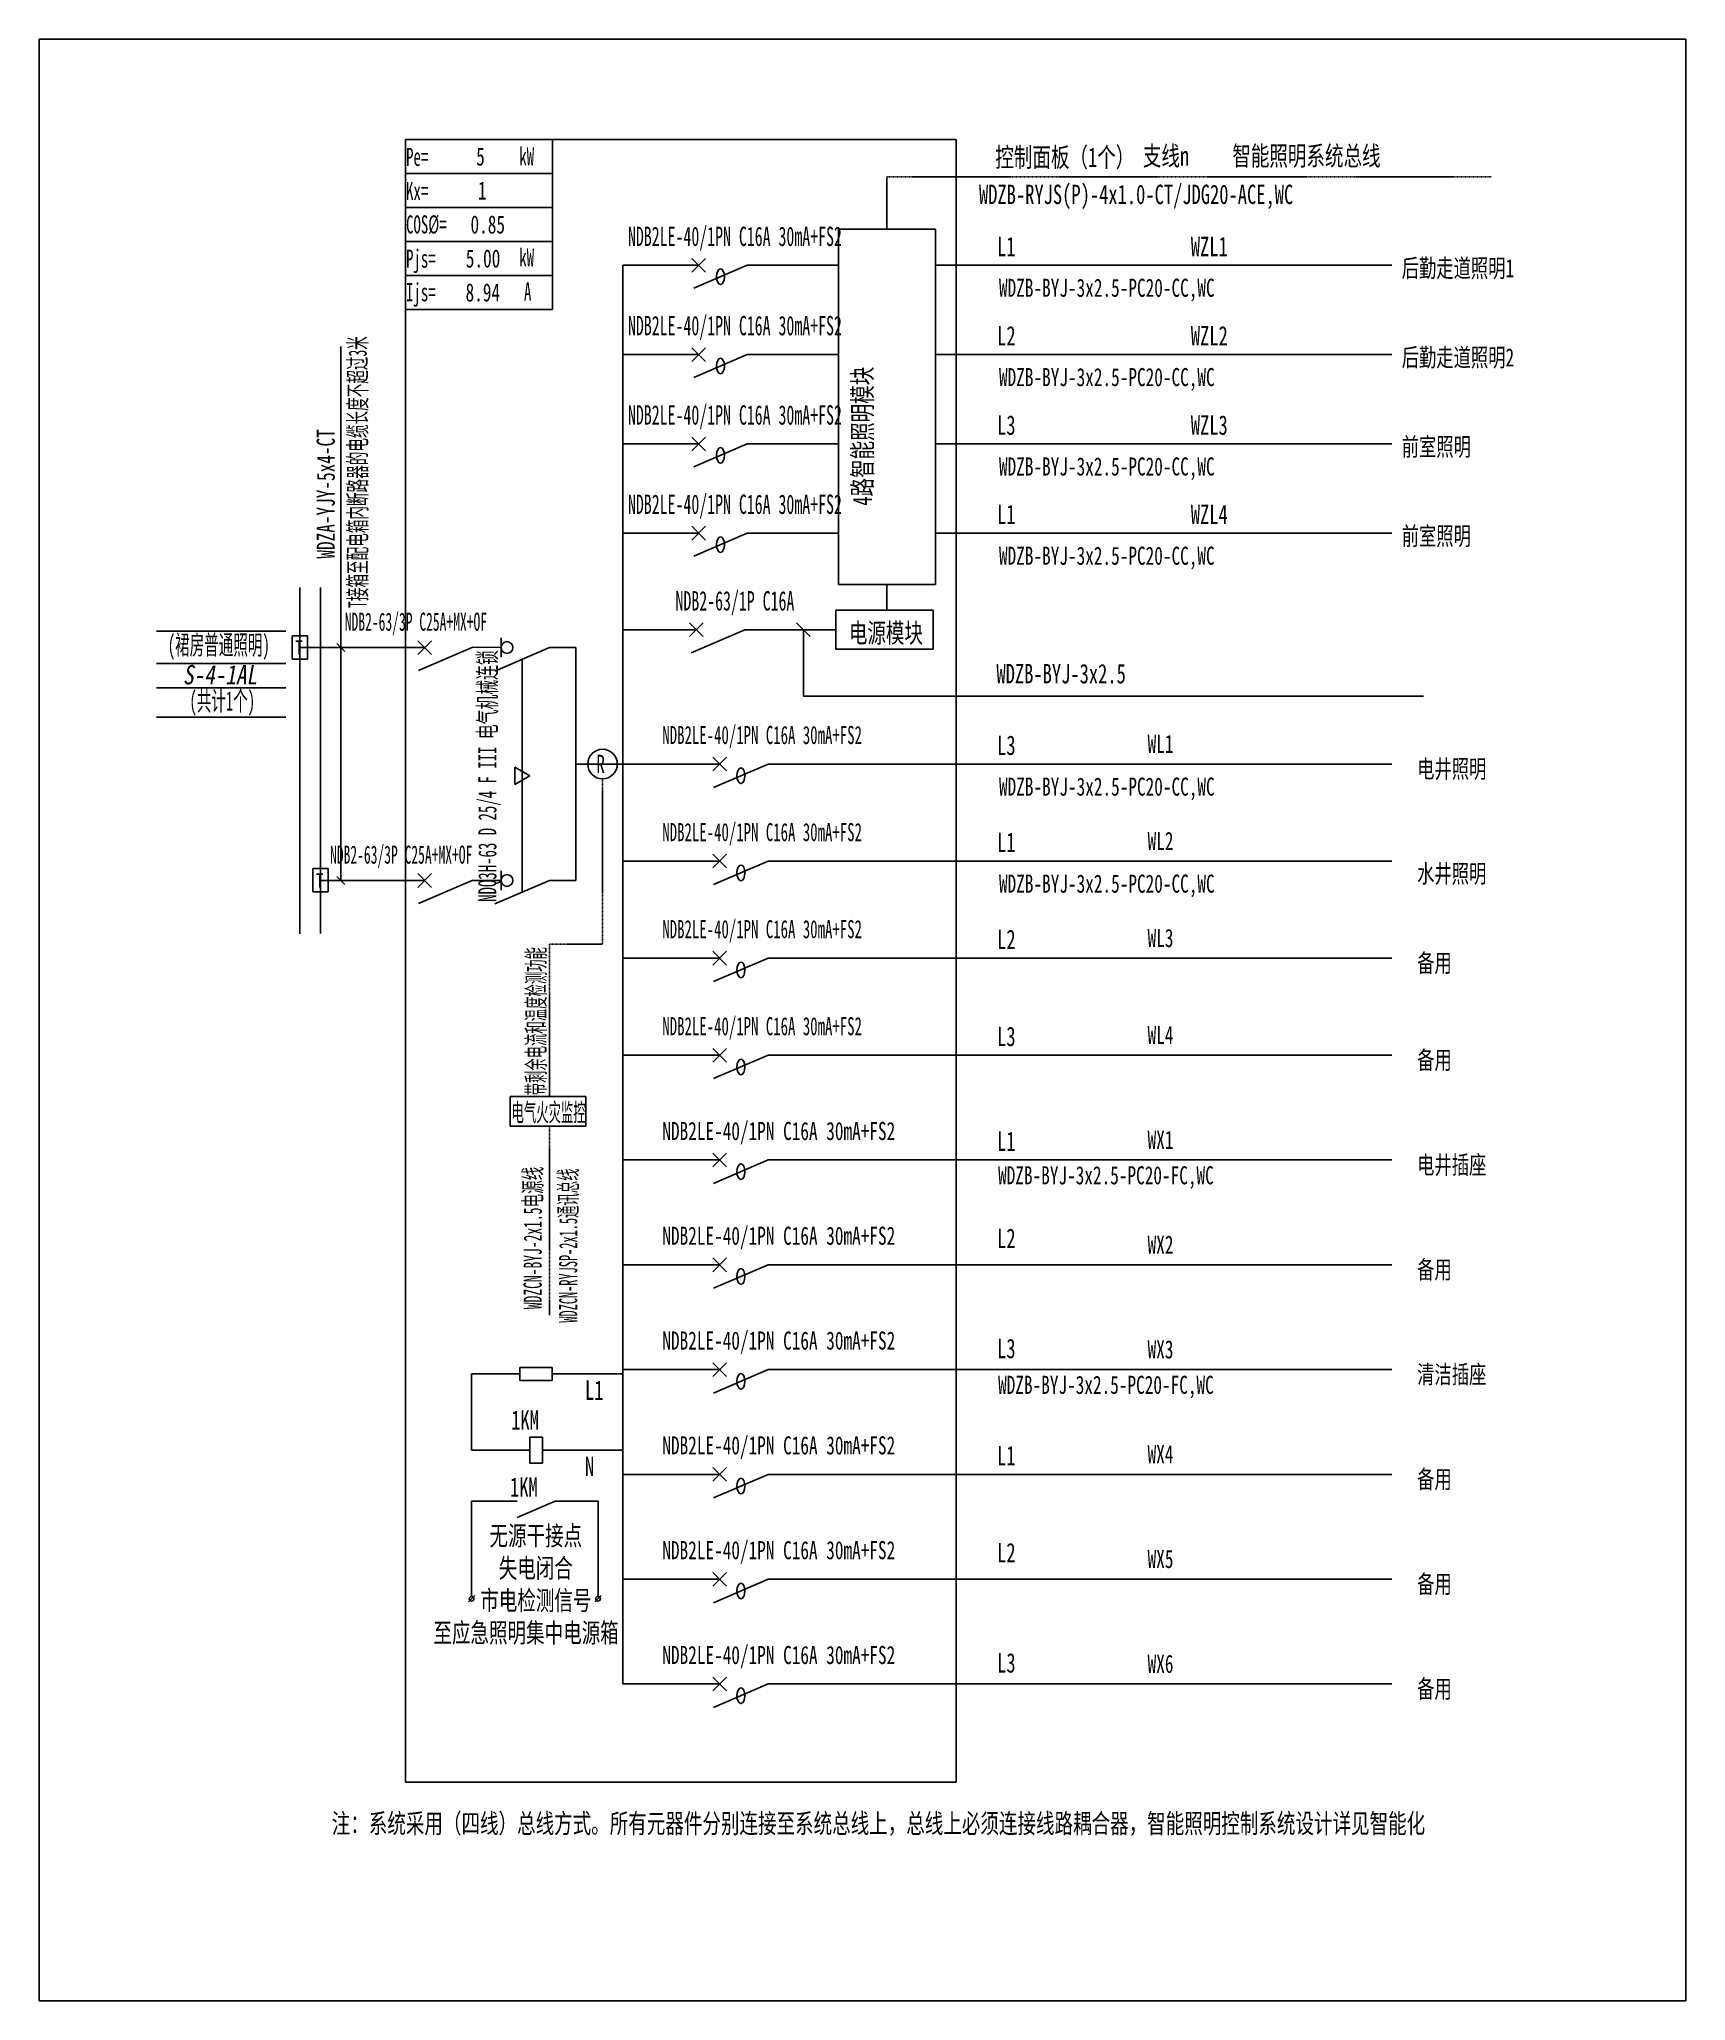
# Model space of a CAD drawing. Extents: x 262328 to 264552, y 318304 to 320954.
import ezdxf
from ezdxf.enums import TextEntityAlignment as Align

# ---------------------------------------------------------------- set-up
doc = ezdxf.new("R2010")
doc.units = 0
doc.header["$MEASUREMENT"] = 0
for name, pattern in [('DASH', [0.35, 0.25, -0.1]), ('DASHDOT', [1, 0.5, -0.25, 0, -0.25]), ('DASHDOT2', [0.5, 0.25, -0.125, 0, -0.125]), ('DASHED', [0.75, 0.5, -0.25])]:
    doc.linetypes.add(name, pattern=pattern)
for name, color, linetype in [('D_E_Eqpm(强电设备)', 100, 'Continuous'), ('D_E_Eqpm（强电设备）', 100, 'Continuous'), ('D_E_Text(强电文字)', 51, 'Continuous'), ('D_E_Text（强电文字）', 51, 'Continuous'), ('D_E_Wire(强电线缆)', 10, 'Continuous'), ('D_E_WireEm（强电应急照明线缆）', 10, 'DASHED'), ('D_E_Wire（强电线缆）', 10, 'Continuous'), ('D_El_Eqpm（弱电设备）', 100, 'Continuous'), ('D_El_Text（弱电文字）', 51, 'Continuous'), ('DQ-漏电火灾', 80, 'Continuous'), ('DQ_Eqpm', 100, 'Continuous'), ('E_E_Eqpm（强电设备）', 100, 'Continuous'), ('E_E_Wire（强电线缆）', 10, 'Continuous'), ('FL04GGFW_E72-配电箱系统图-塔楼部分$0$D_E_Text（强电文字）', 51, 'Continuous'), ('FL09U293_E72-地下室配电箱系统图$0$D_E_Eqpm（强电设备）', 100, 'Continuous'), ('系统图', 220, 'Continuous')]:
    doc.layers.add(name, color=color, linetype=linetype)
doc.styles.add('FL04GGFW_E72-配电箱系统图-塔楼部分$0$电气', font='', dxfattribs={"width": 0.7})
doc.styles.add('电气', font='', dxfattribs={"width": 0.7})
doc.styles.add('电气箱', font='simhei.ttf', dxfattribs={"width": 0.8, "oblique": 10})
doc.styles.get('FL04GGFW_E72-配电箱系统图-塔楼部分$0$电气').set_extended_font_data('SimSun')
doc.styles.get('电气').set_extended_font_data('SimSun')

msp = doc.modelspace()

# ---------------------------------------------------------------- linework, layer by layer
at = {"linetype": 'DASHED'}
for p, q in [((262822.8, 320818.5, 0), (263566.7, 320818.5, 0)), ((262822.8, 318599.5, 0), (262822.8, 320818.5, 0)), ((263566.7, 320818.5, 0), (263566.7, 318599.5, 0)), ((263566.7, 318599.5, 0), (262822.8, 318599.5, 0))]:
    msp.add_line(p, q, dxfattribs=at)
for p, q in [((262486.4, 320154.4, 0), (262661.3, 320154.4, 0)), ((262486.4, 320110.4, 0), (262661.3, 320110.4, 0)), ((262486.4, 320077.6, 0), (262661.3, 320077.6, 0)), ((262486.4, 320038, 0), (262661.3, 320038, 0))]:
    msp.add_line(p, q)
at = {"layer": 'D_E_Eqpm(强电设备)'}
for p, q in [((262839.4, 320122.9, 0), (262858, 320141.4, 0)), ((262858, 320122.9, 0), (262839.4, 320141.4, 0)), ((262839.4, 319808.2, 0), (262858, 319826.8, 0)), ((262858, 319808.2, 0), (262839.4, 319826.8, 0))]:
    msp.add_line(p, q, dxfattribs=at)
at = {"layer": 'D_E_Eqpm（强电设备）'}
for p, q in [((263538.9, 320697.5, 0), (263407.8, 320697.5, 0)), ((263407.8, 320697.5, 0), (263407.8, 320217.2, 0)), ((263538.9, 320217.2, 0), (263538.9, 320697.5, 0)), ((263407.8, 320217.2, 0), (263538.9, 320217.2, 0)), ((263404.3, 320182.5, 0), (263535.5, 320182.5, 0)), ((263404.3, 320130, 0), (263404.3, 320182.5, 0)), ((263535.5, 320182.5, 0), (263535.5, 320130, 0)), ((263017.6, 320132.2, 0), (262943.6, 320100.4, 0)), ((262952, 320119.1, 0), (262952, 320145.3, 0)), ((263535.5, 320130, 0), (263404.3, 320130, 0)), ((262990.7, 319959, 0), (262970.5, 319970.6, 0)), ((262970.5, 319970.6, 0), (262970.5, 319947.3, 0)), ((263238.2, 319965.6, 0), (263256.7, 319984.1, 0)), ((263256.7, 319965.6, 0), (263238.2, 319984.1, 0)), ((263313, 319974.8, 0), (263239, 319943.1, 0)), ((262970.5, 319947.3, 0), (262990.7, 319959, 0)), ((262952, 319804.4, 0), (262952, 319830.6, 0)), ((263238.2, 319834.4, 0), (263256.7, 319853, 0)), ((263256.7, 319834.4, 0), (263238.2, 319853, 0)), ((263313, 319843.7, 0), (263239, 319812, 0)), ((263017.6, 319817.5, 0), (262943.6, 319785.8, 0)), ((263238.2, 319703.3, 0), (263256.7, 319721.9, 0)), ((263256.7, 319703.3, 0), (263238.2, 319721.9, 0)), ((263313, 319712.6, 0), (263239, 319680.9, 0)), ((263238.2, 319572.2, 0), (263256.7, 319590.7, 0)), ((263256.7, 319572.2, 0), (263238.2, 319590.7, 0)), ((263313, 319581.5, 0), (263239, 319549.8, 0)), ((263238.2, 319430.6, 0), (263256.7, 319449.2, 0)), ((263256.7, 319430.6, 0), (263238.2, 319449.2, 0)), ((263313, 319439.9, 0), (263239, 319408.2, 0)), ((263238.2, 319289, 0), (263256.7, 319307.6, 0)), ((263256.7, 319289, 0), (263238.2, 319307.6, 0)), ((263313, 319298.3, 0), (263239, 319266.6, 0)), ((263238.2, 319147.5, 0), (263256.7, 319166, 0)), ((263256.7, 319147.5, 0), (263238.2, 319166, 0)), ((262977.5, 319159.5, 0), (263021.2, 319159.5, 0)), ((262977.5, 319142, 0), (262977.5, 319159.5, 0)), ((263021.2, 319142, 0), (262977.5, 319142, 0)), ((263021.2, 319159.5, 0), (263021.2, 319142, 0)), ((263313, 319156.7, 0), (263239, 319125, 0)), ((263008.1, 319065.4, 0), (262990.6, 319065.4, 0)), ((262990.6, 319065.4, 0), (262990.6, 319030.4, 0)), ((263008.1, 319030.4, 0), (263008.1, 319065.4, 0)), ((262990.6, 319030.4, 0), (263008.1, 319030.4, 0)), ((263238.2, 319005.9, 0), (263256.7, 319024.4, 0)), ((263256.7, 319005.9, 0), (263238.2, 319024.4, 0)), ((263313, 319015.2, 0), (263239, 318983.4, 0)), ((263025.2, 318979, 0), (262973.6, 318956.9, 0)), ((263238.2, 318864.3, 0), (263256.7, 318882.8, 0)), ((263256.7, 318864.3, 0), (263238.2, 318882.8, 0)), ((262908, 318843.1, 0), (262916.3, 318851.4, 0)), ((263078.8, 318843.1, 0), (263087.1, 318851.4, 0)), ((263313, 318873.6, 0), (263239, 318841.8, 0)), ((263238.2, 318722.7, 0), (263256.7, 318741.3, 0)), ((263256.7, 318722.7, 0), (263238.2, 318741.3, 0)), ((263313, 318732, 0), (263239, 318700.3, 0))]:
    msp.add_line(p, q, dxfattribs=at)
at = {"layer": 'D_E_Eqpm（强电设备）', "linetype": 'DASH'}
msp.add_line((262980.6, 319801.6, 0), (262980.6, 320116.3, 0), dxfattribs=at)
at = {"layer": 'D_E_Eqpm（强电设备）'}
for centre, radius in [((262960, 320132.2, 0), 7.97), ((262960, 319817.5, 0), 7.97), ((262912.2, 318847.2, 0), 3.14), ((263083, 318847.2, 0), 3.14)]:
    msp.add_circle(centre, radius, dxfattribs=at)
for centre in [(263248.4, 320633.2, 0), (263248.4, 320512.5, 0), (263248.4, 320391.9, 0), (263248.4, 320271.2, 0), (263276, 319959, 0), (263276, 319827.8, 0), (263276, 319696.7, 0), (263276, 319565.6, 0), (263276, 319424, 0), (263276, 319282.5, 0), (263276, 319140.9, 0), (263276, 318999.3, 0), (263276, 318857.7, 0), (263276, 318716.1, 0)]:
    msp.add_ellipse(centre, major_axis=(0, 10.6), ratio=0.500475, dxfattribs=at)
at = {"layer": 'D_E_Text(强电文字)', "color": 51}
for p, q in [((262735.6, 319817.5, 0), (262735.6, 320538.7, 0)), ((262730.1, 320137.6, 0), (262741, 320126.7, 0)), ((262730.1, 319822.9, 0), (262741, 319812, 0))]:
    msp.add_line(p, q, dxfattribs=at)
at = {"layer": 'D_E_Text（强电文字）'}
for p, q in [((262822.8, 320818.5, 0), (263021.6, 320818.5, 0)), ((262822.8, 320818.5, 0), (262822.8, 320589, 0)), ((263021.6, 320818.5, 0), (263021.6, 320589, 0)), ((262822.8, 320772.6, 0), (263021.6, 320772.6, 0)), ((262822.8, 320726.7, 0), (263021.6, 320726.7, 0)), ((262822.8, 320680.8, 0), (263021.6, 320680.8, 0)), ((262822.8, 320634.9, 0), (263021.6, 320634.9, 0)), ((262822.8, 320589, 0), (263021.6, 320589, 0))]:
    msp.add_line(p, q, dxfattribs=at)
at = {"layer": 'D_E_Wire(强电线缆)'}
for p, q in [((263116.3, 318732, 0), (263116.3, 320648.7, 0)), ((262680.1, 319745.3, 0), (262680.1, 320213.1, 0)), ((262680.1, 320132.2, 0), (262848.7, 320132.2, 0))]:
    msp.add_line(p, q, dxfattribs=at)
at = {"layer": 'D_E_Wire(强电线缆)', "color": 10}
for p, q in [((263116.3, 320648.7, 0), (263219, 320648.7, 0)), ((263284.6, 320648.7, 0), (263407.8, 320648.7, 0)), ((263538.9, 320648.7, 0), (264155.6, 320648.7, 0)), ((263116.3, 320528, 0), (263219, 320528, 0)), ((263284.6, 320528, 0), (263407.8, 320528, 0)), ((263538.9, 320528, 0), (264155.6, 320528, 0)), ((263116.3, 320407.4, 0), (263219, 320407.4, 0)), ((263284.6, 320407.4, 0), (263407.8, 320407.4, 0)), ((263538.9, 320407.4, 0), (264155.6, 320407.4, 0)), ((263116.3, 320286.7, 0), (263219, 320286.7, 0)), ((263284.6, 320286.7, 0), (263407.8, 320286.7, 0)), ((263538.9, 320286.7, 0), (264155.6, 320286.7, 0)), ((263116.3, 320156.2, 0), (263215.6, 320156.2, 0)), ((263281.1, 320156.2, 0), (263404.3, 320156.2, 0)), ((263313, 319581.5, 0), (263527.1, 319581.5, 0)), ((263527.1, 319581.5, 0), (264155.6, 319581.5, 0))]:
    msp.add_line(p, q, dxfattribs=at)
at = {"layer": 'D_E_Wire(强电线缆)', "linetype": 'DASH'}
for p, q in [((262708, 319745.3, 0), (262708, 320213.1, 0)), ((262708, 319817.5, 0), (262848.7, 319817.5, 0))]:
    msp.add_line(p, q, dxfattribs=at)
at = {"layer": 'D_E_WireEm（强电应急照明线缆）'}
msp.add_line((262952, 319817.5, 0), (262912.9, 319817.5, 0), dxfattribs=at)
at = {"layer": 'D_E_Wire（强电线缆）', "linetype": 'DASHDOT2'}
for p, q in [((263473.3, 320768.3, 0), (264290.3, 320768.3, 0)), ((263473.3, 320697.5, 0), (263473.3, 320768.3, 0))]:
    msp.add_line(p, q, dxfattribs=at)
at = {"layer": 'D_E_Wire（强电线缆）'}
for p, q in [((262914, 320132.7, 0), (262952, 320132.2, 0)), ((263017.6, 320132.2, 0), (263053, 320132.2, 0)), ((263053, 319817.5, 0), (263053, 320132.2, 0)), ((263053, 319974.8, 0), (263116.3, 319974.8, 0)), ((263116.3, 319974.8, 0), (263247.4, 319974.8, 0)), ((263313, 319974.8, 0), (264155.6, 319974.8, 0)), ((263116.3, 319843.7, 0), (263247.4, 319843.7, 0)), ((263313, 319843.7, 0), (264155.6, 319843.7, 0)), ((263017.6, 319817.5, 0), (263053, 319817.5, 0)), ((263116.3, 319712.6, 0), (263247.4, 319712.6, 0)), ((263313, 319712.6, 0), (264155.6, 319712.6, 0)), ((263116.3, 319581.5, 0), (263247.4, 319581.5, 0)), ((263116.3, 319439.9, 0), (263247.4, 319439.9, 0)), ((263313, 319439.9, 0), (264155.6, 319439.9, 0)), ((263116.3, 319298.3, 0), (263247.4, 319298.3, 0)), ((263313, 319298.3, 0), (264155.6, 319298.3, 0)), ((263116.3, 319156.7, 0), (263247.4, 319156.7, 0)), ((263313, 319156.7, 0), (264155.6, 319156.7, 0)), ((263116.3, 319015.2, 0), (263247.4, 319015.2, 0)), ((263313, 319015.2, 0), (264155.6, 319015.2, 0)), ((263116.3, 318873.6, 0), (263247.4, 318873.6, 0)), ((263313, 318873.6, 0), (264155.6, 318873.6, 0)), ((263116.3, 318732, 0), (263247.4, 318732, 0)), ((263313, 318732, 0), (264155.6, 318732, 0))]:
    msp.add_line(p, q, dxfattribs=at)
at = {"layer": 'D_E_Wire（强电线缆）', "ltscale": 3.5}
for p, q in [((262912.2, 319150.8, 0), (262977.5, 319150.8, 0)), ((262912.2, 319150.8, 0), (262912.2, 319047.9, 0)), ((263021.2, 319150.8, 0), (263116.3, 319150.8, 0)), ((262990.6, 319047.9, 0), (262912.2, 319047.9, 0)), ((263116.3, 319047.9, 0), (263008.1, 319047.9, 0)), ((262912.2, 318979, 0), (262973.6, 318979, 0)), ((262912.2, 318979, 0), (262912.2, 318850.4, 0)), ((263025.2, 318979, 0), (263083, 318979, 0)), ((263083, 318979, 0), (263083, 318850.4, 0))]:
    msp.add_line(p, q, dxfattribs=at)
at = {"layer": 'D_El_Eqpm（弱电设备）', "color": 3}
for p, q in [((262964.2, 319525.8, 0), (263066.3, 319525.8, 0)), ((262964.2, 319485.7, 0), (262964.2, 319525.8, 0)), ((263066.3, 319525.8, 0), (263066.3, 319485.7, 0)), ((263066.3, 319485.7, 0), (262964.2, 319485.7, 0)), ((263066.3, 319485.7, 0), (262964.2, 319485.7, 0))]:
    msp.add_line(p, q, dxfattribs=at)
at = {"layer": 'DQ-漏电火灾', "linetype": 'DASHDOT', "ltscale": 0.5}
for p, q in [((263089, 319954.8, 0), (263089, 319731.4, 0)), ((263017.4, 319731.4, 0), (263017.4, 319525.8, 0)), ((263017.4, 319731.4, 0), (263089, 319731.4, 0)), ((263017.4, 319230.3, 0), (263017.4, 319485.7, 0))]:
    msp.add_line(p, q, dxfattribs=at)
at = {"layer": 'DQ-漏电火灾', "color": 3}
msp.add_circle((263089, 319974.8, 0), 20, dxfattribs=at)
at = {"layer": 'DQ_Eqpm'}
for p, q in [((262690.6, 320148.2, 0), (262669.6, 320148.2, 0)), ((262669.6, 320148.2, 0), (262669.6, 320116.7, 0)), ((262690.6, 320116.7, 0), (262690.6, 320148.2, 0)), ((262669.6, 320116.7, 0), (262690.6, 320116.7, 0)), ((262718.5, 319833.5, 0), (262697.6, 319833.5, 0)), ((262697.6, 319833.5, 0), (262697.6, 319802.1, 0)), ((262718.5, 319802.1, 0), (262718.5, 319833.5, 0)), ((262697.6, 319802.1, 0), (262718.5, 319802.1, 0))]:
    msp.add_line(p, q, dxfattribs=at)
at = {"layer": 'E_E_Eqpm（强电设备）', "color": 100}
for p, q in [((263209.7, 320639.4, 0), (263228.3, 320657.9, 0)), ((263228.3, 320639.4, 0), (263209.7, 320657.9, 0)), ((263212.2, 320617.7, 0), (263284.6, 320648.7, 0)), ((263209.7, 320518.8, 0), (263228.3, 320537.3, 0)), ((263228.3, 320518.8, 0), (263209.7, 320537.3, 0)), ((263212.2, 320497, 0), (263284.6, 320528, 0)), ((263209.7, 320398.1, 0), (263228.3, 320416.6, 0)), ((263228.3, 320398.1, 0), (263209.7, 320416.6, 0)), ((263212.2, 320376.4, 0), (263284.6, 320407.4, 0)), ((263209.7, 320277.4, 0), (263228.3, 320296, 0)), ((263228.3, 320277.4, 0), (263209.7, 320296, 0)), ((263212.2, 320255.7, 0), (263284.6, 320286.7, 0)), ((263206.3, 320147, 0), (263224.8, 320165.5, 0)), ((263224.8, 320147, 0), (263206.3, 320165.5, 0)), ((263208.8, 320125.2, 0), (263281.1, 320156.2, 0))]:
    msp.add_line(p, q, dxfattribs=at)
at = {"layer": 'E_E_Wire（强电线缆）'}
msp.add_line((263473.3, 320217.2, 0), (263473.3, 320182.5, 0), dxfattribs=at)
at = {"layer": 'FL04GGFW_E72-配电箱系统图-塔楼部分$0$D_E_Text（强电文字）'}
for p, q in [((263369.7, 320147, 0), (263351.1, 320165.5, 0)), ((263360.4, 320156.2, 0), (263360.4, 320066.4, 0)), ((263360.4, 320066.4, 0), (264198.1, 320066.4, 0))]:
    msp.add_line(p, q, dxfattribs=at)
at = {"layer": 'FL09U293_E72-地下室配电箱系统图$0$D_E_Eqpm（强电设备）'}
for p, q in [((262914, 320132.7, 0), (262840.2, 320101, 0)), ((262914, 319818, 0), (262840.2, 319786.3, 0))]:
    msp.add_line(p, q, dxfattribs=at)
at = {"layer": '系统图', "ltscale": 9973.992009}
msp.add_lwpolyline([(262328, 320954), (264552.5, 320954), (264552.5, 318304), (262328, 318304)], close=True, dxfattribs=at)

# ---------------------------------------------------------------- texts
at = {"layer": 'D_E_Text(强电文字)', "style": 'FL04GGFW_E72-配电箱系统图-塔楼部分$0$电气', "width": 0.6}
for s, p in [('NDB2LE-40/1PN C16A 30mA+FS2', (263267.9, 320674.6, 0)), ('NDB2LE-40/1PN C16A 30mA+FS2', (263267.9, 320554, 0)), ('NDB2LE-40/1PN C16A 30mA+FS2', (263267.9, 320433.3, 0)), ('NDB2LE-40/1PN C16A 30mA+FS2', (263267.9, 320312.7, 0)), ('NDB2-63/1P C16A', (263267.9, 320182.2, 0))]:
    msp.add_text(s, height=26.223, dxfattribs=at).set_placement(p, align=Align.CENTER)
at = {"layer": 'D_E_Text(强电文字)', "color": 51, "style": 'FL04GGFW_E72-配电箱系统图-塔楼部分$0$电气', "width": 0.7}
for s, p in [('L1', (263622.1, 320660.9, 0)), ('L2', (263622.1, 320540.3, 0)), ('L3', (263622.1, 320419.6, 0)), ('L1', (263622.1, 320299, 0)), ('L3', (263622.1, 319987.1, 0)), ('L1', (263622.1, 319856, 0)), ('L2', (263622.1, 319724.8, 0)), ('L3', (263622.1, 319593.7, 0)), ('L1', (263622.1, 319452.2, 0)), ('L2', (263622.1, 319321, 0)), ('L3', (263622.1, 319172.1, 0)), ('L1', (263622.1, 319027.4, 0)), ('L2', (263622.1, 318896.3, 0)), ('L3', (263622.1, 318747.4, 0))]:
    msp.add_text(s, height=26.22, dxfattribs=at).set_placement(p)
at = {"layer": 'D_E_Text(强电文字)', "style": 'FL04GGFW_E72-配电箱系统图-塔楼部分$0$电气', "width": 0.7}
for s, height, p in [('WZL1', 26.22, (263883.8, 320660.9, 0)), ('WDZB-BYJ-3x2.5-PC20-CC,WC', 24.475, (263624.6, 320606, 0)), ('WZL2', 26.22, (263883.8, 320540.3, 0)), ('WDZB-BYJ-3x2.5-PC20-CC,WC', 24.475, (263624.6, 320485.3, 0)), ('WZL3', 26.22, (263883.8, 320419.6, 0)), ('WDZB-BYJ-3x2.5-PC20-CC,WC', 24.475, (263624.6, 320364.6, 0)), ('WZL4', 26.22, (263883.8, 320299, 0)), ('WDZB-BYJ-3x2.5-PC20-CC,WC', 24.475, (263624.6, 320244, 0)), ('WDZB-BYJ-3x2.5', 26.223, (263621.2, 320083.8, 0)), ('WDZB-BYJ-3x2.5-PC20-CC,WC', 24.475, (263624.6, 319932.1, 0)), ('WDZB-BYJ-3x2.5-PC20-CC,WC', 24.475, (263624.6, 319801, 0)), ('注：系统采用（四线）总线方式。所有元器件分别连接至系统总线上，总线上必须连接线路耦合器，智能照明控制系统设计详见智能化', 26.223, (262723.2, 318530.5, 0))]:
    msp.add_text(s, height=height, dxfattribs=at).set_placement(p)
at = {"layer": 'D_E_Text(强电文字)', "color": 51, "style": '电气'}
for s, width, p in [('T接箱至配电箱内断路器的电缆长度不超过3米', 0.55, (262770.3, 320185.7, 0)), ('WDZA-YJY-5x4-CT', 0.7, (262727.3, 320252.3, 0))]:
    msp.add_text(s, height=24.475, rotation=90, dxfattribs=dict(at, width=width)).set_placement(p)
at = {"layer": 'D_E_Text（强电文字）', "linetype": 'Continuous', "style": '电气', "width": 0.6}
for s, height, p in [('kW', 24.48, (262976.6, 320783.6, 0)), ('Pe=', 24.48, (262823.6, 320782.8, 0)), ('Kx=', 24.48, (262823.6, 320736.8, 0)), ('COS%%C=', 24.48, (262823.6, 320691.6, 0)), ('Pjs=', 24.48, (262823.6, 320645.4, 0)), ('kW', 24.48, (262976.6, 320647, 0)), ('Ijs=', 24.48, (262823.6, 320600, 0)), ('A', 24.5, (262982.9, 320601, 0))]:
    msp.add_text(s, height=height, dxfattribs=at).set_placement(p)
at = {"layer": 'D_E_Text（强电文字）', "style": '电气'}
for s, height, width, p in [('5', 24.5, 0.7, (262918.3, 320783.3, 0)), ('1', 24.5, 0.7, (262920.8, 320737.4, 0)), (' 0.85', 24.48, 0.7, (262899, 320691.5, 0)), ('后勤走道照明1', 24.48, 0.7, (264168.7, 320632.5, 0)), ('后勤走道照明2', 24.48, 0.7, (264168.7, 320511.9, 0)), ('前室照明', 24.48, 0.7, (264168.7, 320391.2, 0)), ('前室照明', 24.48, 0.7, (264168.7, 320270.6, 0)), ('电源模块', 26.22, 0.7, (263421.8, 320138.8, 0)), ('NDB2LE-40/1PN C16A 30mA+FS2', 24.475, 0.6, (263169.8, 320001.8, 0)), ('WL1', 24.48, 0.7, (263825.4, 319989.8, 0)), ('电井照明', 24.48, 0.7, (264189.6, 319956.1, 0)), ('NDB2LE-40/1PN C16A 30mA+FS2', 24.475, 0.6, (263169.8, 319870.6, 0)), ('WL2', 24.48, 0.7, (263825.4, 319858.7, 0)), ('水井照明', 24.48, 0.7, (264189.6, 319814.5, 0)), ('NDB2LE-40/1PN C16A 30mA+FS2', 24.475, 0.6, (263169.8, 319739.5, 0)), ('WL3', 24.48, 0.7, (263825.4, 319727.6, 0)), ('备用', 24.48, 0.7, (264189.6, 319693.8, 0)), ('NDB2LE-40/1PN C16A 30mA+FS2', 24.475, 0.6, (263169.8, 319608.4, 0)), ('WL4', 24.48, 0.7, (263825.4, 319596.5, 0)), ('备用', 24.48, 0.7, (264189.6, 319562.7, 0)), ('NDB2LE-40/1PN C16A 30mA+FS2', 24.475, 0.7, (263169.8, 319466.8, 0)), ('WX1', 24.48, 0.7, (263825.4, 319454.9, 0)), ('WDZB-BYJ-3x2.5-PC20-FC,WC', 24.475, 0.7, (263623.4, 319407, 0)), ('电井插座', 24.48, 0.7, (264189.6, 319421.1, 0)), ('NDB2LE-40/1PN C16A 30mA+FS2', 24.475, 0.7, (263169.8, 319325.3, 0)), ('WX2', 24.48, 0.7, (263825.4, 319313.3, 0)), ('备用', 24.48, 0.7, (264189.6, 319279.6, 0)), ('NDB2LE-40/1PN C16A 30mA+FS2', 24.475, 0.7, (263169.8, 319183.7, 0)), ('WX3', 24.48, 0.7, (263825.4, 319171.8, 0)), ('清洁插座', 24.48, 0.7, (264189.6, 319138, 0)), ('WDZB-BYJ-3x2.5-PC20-FC,WC', 24.475, 0.7, (263623.4, 319123.9, 0)), ('NDB2LE-40/1PN C16A 30mA+FS2', 24.475, 0.7, (263169.8, 319042.1, 0)), ('WX4', 24.48, 0.7, (263825.4, 319030.2, 0)), ('备用', 24.48, 0.7, (264189.6, 318996.4, 0)), ('NDB2LE-40/1PN C16A 30mA+FS2', 24.475, 0.7, (263169.8, 318900.5, 0)), ('WX5', 24.48, 0.7, (263825.4, 318888.6, 0)), ('备用', 24.48, 0.7, (264189.6, 318854.8, 0)), ('NDB2LE-40/1PN C16A 30mA+FS2', 24.475, 0.7, (263169.8, 318758.9, 0)), ('WX6', 24.48, 0.7, (263825.4, 318747, 0)), ('备用', 24.48, 0.7, (264189.6, 318713.2, 0))]:
    msp.add_text(s, height=height, dxfattribs=dict(at, width=width)).set_placement(p)
at = {"layer": 'D_E_Text（强电文字）', "color": 200, "style": '电气', "width": 0.7}
for s, p in [('5.00', (262904.3, 320645.6, 0)), ('8.94', (262904, 320599.7, 0))]:
    msp.add_text(s, height=24.48, dxfattribs=at).set_placement(p)
at = {"layer": 'D_E_Text（强电文字）', "style": '电气'}
for s, height, width, p in [('NDB2-63/3P C25A+MX+OF', 24.475, 0.55, (262836.9, 320165.1, 0)), ('(裙房普通照明)', 26.22, 0.55, (262570.6, 320134.2, 0)), ('(共计1个)', 26.22, 0.55, (262575.3, 320058.5, 0)), ('NDB2-63/3P C25A+MX+OF', 24.475, 0.55, (262817, 319850.4, 0)), ('电气火灾监控', 24.48, 0.5, (263016.2, 319504.8, 0))]:
    msp.add_text(s, height=height, dxfattribs=dict(at, width=width)).set_placement(p, align=Align.MIDDLE)
at = {"layer": 'D_E_Text（强电文字）', "style": '电气', "width": 0.6}
msp.add_text('NDQ3H-63 D 25/4 F III 电气机械连锁', height=24.475, rotation=90, dxfattribs=at).set_placement((262934.6, 319958.6, 0), align=Align.MIDDLE)
at = {"layer": 'D_E_Text（强电文字）', "style": '电气箱', "oblique": 10, "width": 0.8}
msp.add_text('S-4-1AL', height=26.22, dxfattribs=at).set_placement((262572.2, 320095.5, 0), align=Align.MIDDLE)
at = {"layer": 'D_E_Text（强电文字）', "color": 51, "style": '电气', "width": 0.7}
for s, height, p in [('L1', 26.22, (263065.3, 319115.8, 0)), ('1KM', 26.22, (262965.6, 319075.4, 0)), ('N', 26.2, (263065.3, 319012.9, 0)), ('1KM', 26.22, (262964, 318984.9, 0))]:
    msp.add_text(s, height=height, dxfattribs=at).set_placement(p)
for s, p in [('无源干接点', (262998.9, 318932.3, 0)), ('失电闭合', (262998.9, 318888.6, 0)), ('市电检测信号', (262998.9, 318844.9, 0)), ('至应急照明集中电源箱', (262985.8, 318801.2, 0))]:
    msp.add_text(s, height=26.22, dxfattribs=at).set_placement(p, align=Align.MIDDLE_CENTER)
at = {"layer": 'D_El_Text（弱电文字）', "color": 1, "style": '电气', "width": 0.5}
msp.add_text('带剩余电流和温度检测功能', height=24.475, rotation=90, dxfattribs=at).set_placement((263011.3, 319527.2, 0))
at = {"layer": 'D_El_Text（弱电文字）', "style": '电气'}
for s, width, p in [('WDZCN-BYJ-2x1.5电源线', 0.55, (263006.9, 319238.3, 0)), ('WDZCN-RYJSP-2x1.5通讯总线', 0.5, (263054.9, 319220.1, 0))]:
    msp.add_text(s, height=24.475, rotation=90, dxfattribs=dict(at, width=width)).set_placement(p)
at = {"layer": 'DQ-漏电火灾', "color": 50, "style": '电气', "width": 0.7}
msp.add_text('R', height=24.5, dxfattribs=at).set_placement((263080.6, 319962.8, 0))
at = {"layer": 'DQ_Eqpm', "color": 51, "style": '电气', "width": 0.8}
for p in [(262673.7, 320122.6, 0), (262701.6, 319807.9, 0)]:
    msp.add_text('T', height=19.2, dxfattribs=at).set_placement(p)
at = {"layer": 'FL04GGFW_E72-配电箱系统图-塔楼部分$0$D_E_Text（强电文字）', "style": 'FL04GGFW_E72-配电箱系统图-塔楼部分$0$电气', "width": 0.7}
for s, height, p in [('控制面板（1个）', 26.22, (263619.7, 320781.5, 0)), ('支线n', 26.22, (263819, 320783.3, 0)), ('智能照明系统总线', 26.22, (263939.9, 320783.3, 0)), ('WDZB-RYJS(P)-4x1.0-CT/JDG20-ACE,WC', 26.223, (263597.6, 320731.3, 0))]:
    msp.add_text(s, height=height, dxfattribs=at).set_placement(p)
msp.add_text('4路智能照明模块', height=26.22, rotation=90, dxfattribs=at).set_placement((263453.2, 320323.8, 0))

doc.saveas('drawing.dxf')
